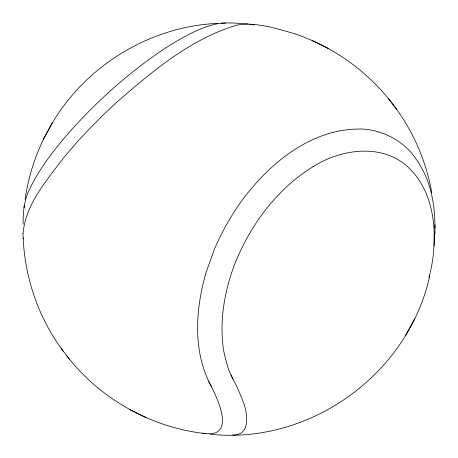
<?xml version="1.0" encoding="UTF-8"?>
<svg xmlns="http://www.w3.org/2000/svg" width="458" height="458" viewBox="0 0 458 458"><rect width="100%" height="100%" fill="white"/><g stroke="black" fill="none" stroke-linecap="round" stroke-linejoin="round"><path stroke-width="0.69" d="M233.053 379.052C228.05 370.236 225.714 360.188 223.596 350.364L223.538 350.049C219.313 321.522 224.22 292.319 234.221 265.474L234.319 265.211C249.856 225.531 276.477 189.331 313.032 166.718L313.306 166.54C341.794 148.558 383.896 142.844 409.618 168.636C429.781 188.444 435.587 218.426 434.001 245.683M434.9 233.717L435.037 224.758M434.871 228.136C435.232 208.94 432.14 189.303 423.747 171.916L418.726 162.722L411.919 153.396C400.132 139.656 383.037 131.091 365.095 129.196L364.94 129.173C313.283 126.414 269.19 162.928 240.416 202.568L240.347 202.659C230.071 217.367 221.311 233.093 214.27 249.599L206.089 272.493C195.371 309.408 192.417 351.784 211.43 386.592M23.1 224.283C23.049 213.119 23.913 201.732 28.573 191.415C38.672 169.265 53.947 149.978 69.771 131.669L69.948 131.469C98.476 99.638 130.685 70.956 166.426 47.432L166.701 47.248C180.921 38.3 195.703 29.804 211.928 25.047C223.67 21.463 236.042 23.461 248.059 23.793M434.562 236.168L434.785 232.836M434.413 238.246L434.797 232.933M24.079 207.268L24.137 206.747M24.068 207.331L24.211 206.048M25.121 199.264C28.596 175.506 36.09 152.233 47.741 131.211M434.23 234.467L434.104 244.251L433.4 253.898A158.531 101.979 66.3 0 1 430.302 272.138M429.799 275.659C408.427 374.003 310.06 445.027 209.941 434.207M48.033 130.696C80.791 68.654 147.636 26.432 217.733 23.375M405.479 335.588L414.582 318.802M43.418 139.198L52.521 122.412M431.785 192.904C423.965 147.31 399.823 104.779 364.992 74.402C344.668 56.282 320.52 42.583 294.78 33.778C276.208 28.47 256.612 21.927 237.118 25.064L237.015 25.081C190.774 38.901 152.743 70.956 116.91 102.077L104.699 113.538L88.463 129.849L78.742 140.234L64.194 157.037C47.151 179.868 25.694 203.713 23.072 233.328M313.032 166.718L313.306 166.54M232.704 434.963C251.093 435.69 247.56 412.956 243.244 401.878L237.662 388.212L230.929 375.005M221.357 23.215L225.468 23.066M66.731 355.734C100.102 399.055 151.598 427.766 205.945 433.663C237.507 436.634 215.329 393.874 208.625 381.233M249.742 24.022L254.179 24.995M202.688 433.05L205.945 433.663M129.769 409.561L145.884 417.541M312.116 40.459L320.159 44.455M320.611 44.644L328.231 48.439M396.668 109.353L388.687 98.917M22.963 233.242C23.982 275.516 37.888 317.64 63.485 351.423M61.332 348.647L69.313 359.083M23.45 237.92L23.627 238.979M430.142 272.813A158.531 101.979 66.3 0 1 428.934 277.451"/></g></svg>
